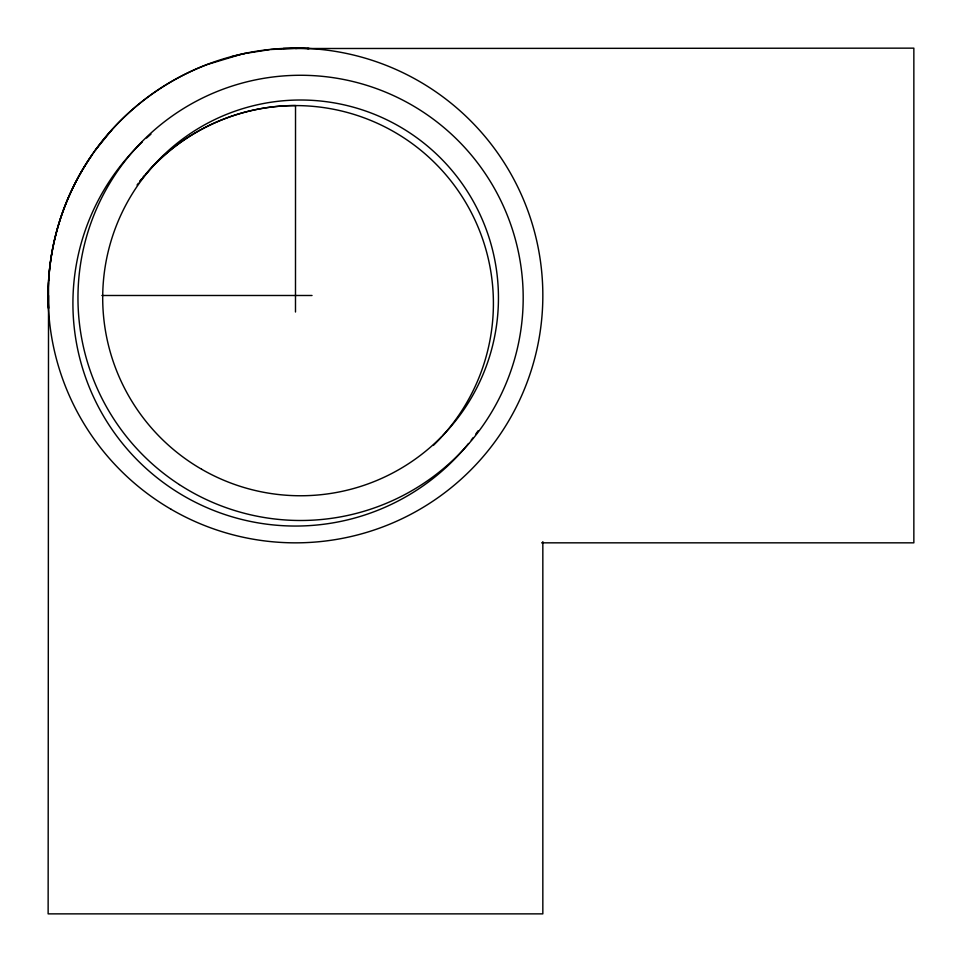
<?xml version="1.0" encoding="UTF-8"?>
<svg xmlns="http://www.w3.org/2000/svg" width="962" height="962" viewBox="0 0 962 962"><rect width="100%" height="100%" fill="white"/><g stroke="black" fill="none" stroke-linecap="round" stroke-linejoin="round"><path stroke-width="1.44" d="M48.533 282.539L48.533 308.429C44.889 243.446 68.41 177.597 112.157 129.437M48.653 281.108C51.142 236.015 66.414 191.666 92.304 154.666M541.63 542.833L913.852 542.833L913.852 48.148L295.49 48.521M137.049 185.029L138.456 183.201M140.103 181.048L141.751 178.908A197.883 197.883 0 0 0 139.899 181.217M95.442 150.096L111.772 129.978A247.811 247.811 0 0 1 207.119 64.574L240.392 54.521M144.348 175.866L142.616 177.898A197.883 197.883 0 0 1 424.603 153.451A197.883 197.883 0 0 1 442.58 435.846M146.08 173.845C182.876 130.832 238.949 105.363 295.526 105.555L295.49 312.013M269.42 49.651L244.54 53.547L231.866 56.566M241.811 54.185L244.54 53.547M270.623 49.495L297.258 48.328L283.273 48.449M307.299 48.545L309.163 48.521L296.224 48.148M48.521 295.49L48.136 913.864L542.833 913.864L542.833 541.642M101.888 295.49L312.025 295.49M441.594 436.94A197.883 197.883 0 0 1 433.345 445.43M478.162 430.723A222.619 222.619 0 0 1 475.625 434.283M473.027 437.794A222.619 222.619 0 0 1 471.248 440.103M468.53 443.53A222.619 222.619 0 0 1 144.42 466.907A222.619 222.619 0 0 1 142.292 141.955M146.573 137.999A222.619 222.619 0 0 1 150.95 134.163M179.329 484.583A222.619 222.619 0 0 0 522.883 309.536A222.619 222.619 0 0 0 199.507 99.531A222.619 222.619 0 0 0 179.329 484.583M201.635 469.252A197.883 197.883 0 0 0 498.448 297.883A197.883 197.883 0 0 0 201.635 126.515A197.883 197.883 0 0 0 201.635 469.252M171.176 509.331A247.342 247.342 0 0 0 542.833 296.224A247.342 247.342 0 0 0 172.451 80.916A247.342 247.342 0 0 0 171.176 509.331"/></g></svg>
